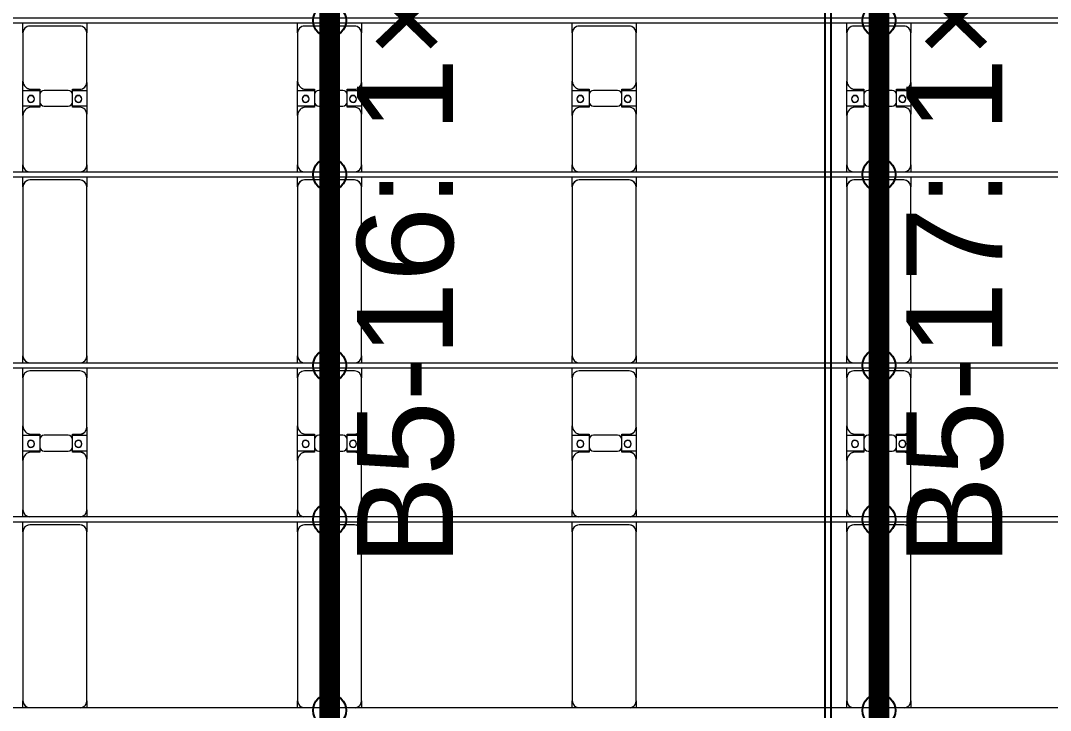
# Model space of a CAD drawing. Header units: millimetres. Extents: x -147246 to 112336, y -213734 to -86506.
# Drawn here: x -128365 to -120866, y -164865 to -159845 of the extents above; entities that cross this region are included whole.
import ezdxf

# ---------------------------------------------------------------- set-up
doc = ezdxf.new("R2010")
doc.units = ezdxf.units.MM
doc.layers.add('A-GENM', color=13, linetype='Continuous', lineweight=9)
doc.layers.add('S-BEAM', color=12, linetype='Continuous', lineweight=9)
doc.layers.add('GC-GHI CHU', color=2, linetype='Continuous')
doc.layers.add('GC-HOP 40x60 GIA CUONG', color=1, linetype='Continuous')
doc.styles.add('GC_VN', font='arial.ttf')

# ---------------------------------------------------------------- blocks, each defined once
blk = doc.blocks.new('Dầm C52 - Dầm C52-18787-BỐ TRÍ KHUNG KẾT CẤU BÈ PIN 05')
at = {"layer": 'S-BEAM', "color": 1}
for p, q in [((-74474.3, 20), (74474.3, 20)), ((74474.3, -20), (-74474.3, -20))]:
    blk.add_line(p, q, dxfattribs=at)
blk = doc.blocks.new('Dầm C52 - Dầm C52-18788-BỐ TRÍ KHUNG KẾT CẤU BÈ PIN 05')
at = {"layer": 'S-BEAM', "color": 1}
for p, q in [((-74474.3, 20), (74474.3, 20)), ((74474.3, -20), (-74474.3, -20))]:
    blk.add_line(p, q, dxfattribs=at)
blk = doc.blocks.new('Dầm C52 - Dầm C52-18789-BỐ TRÍ KHUNG KẾT CẤU BÈ PIN 05')
at = {"layer": 'S-BEAM', "color": 1}
blk.add_line((74474.3, -20), (-74474.3, -20), dxfattribs=at)
blk = doc.blocks.new('Dầm C52 - Hộp 40x60-38180-BỐ TRÍ KHUNG KẾT CẤU BÈ PIN 05')
at = {"layer": 'S-BEAM', "color": 3, "lineweight": 25}
for p, q in [((-38419.7, 20), (38419.7, 20)), ((38419.7, -20), (-38419.7, -20))]:
    blk.add_line(p, q, dxfattribs=at)
blk = doc.blocks.new('Dai phao do pin - DẢI PHAO ĐỠ PIN-36008-BỐ TRÍ KHUNG KẾT CẤU BÈ PIN 05')
at = {"layer": 'A-GENM', "color": 7}
for p, q in [((1840.5, 241.6), (1889.7, 241.6)), ((3120.3, 241.6), (1889.7, 241.6)), ((3120.3, 241.6), (3190.5, 241.6)), ((3230.5, 241.6), (3279.7, 241.6)), ((3639.7, 241.6), (3279.7, 241.6)), ((3639.7, 241.6), (3822.2, 241.6)), ((3707.8, 241.6), (3890.3, 241.6)), ((3707.8, 118.2), (3707.8, 241.6)), ((3822.2, 241.6), (3822.2, 118.2)), ((4240.3, 241.6), (3890.3, 241.6)), ((4240.3, 241.6), (4310.5, 241.6)), ((4350.5, 241.6), (4399.7, 241.6)), ((5630.3, 241.6), (4399.7, 241.6)), ((5630.3, 241.6), (5700.5, 241.6)), ((5740.5, 241.6), (5789.7, 241.6)), ((6149.7, 241.6), (5789.7, 241.6)), ((6149.7, 241.6), (6332.2, 241.6)), ((6217.8, 241.6), (6400.3, 241.6)), ((6217.8, 118.2), (6217.8, 241.6)), ((6332.2, 241.6), (6332.2, 118.2)), ((6750.3, 241.6), (6400.3, 241.6)), ((6750.3, 241.6), (6820.5, 241.6)), ((3170.3, -173.4), (3170.3, 191.6)), ((3699.7, 118.2), (3699.7, 181.6)), ((3830.3, 181.6), (3830.3, 118.2)), ((4290.3, -173.4), (4290.3, 191.6)), ((5680.3, -173.4), (5680.3, 191.6)), ((6209.7, 118.2), (6209.7, 181.6)), ((6340.3, 181.6), (6340.3, 118.2)), ((6800.3, -173.4), (6800.3, 191.6)), ((3792.2, 118.2), (3699.7, 118.2)), ((3707.8, 88.2), (3707.8, -88.2)), ((3830.3, 118.2), (3737.8, 118.2)), ((3822.2, -88.2), (3822.2, 88.2)), ((6302.2, 118.2), (6209.7, 118.2)), ((6217.8, 88.2), (6217.8, -88.2)), ((6340.3, 118.2), (6247.8, 118.2)), ((6332.2, -88.2), (6332.2, 88.2)), ((3699.7, -173.4), (3699.7, -118.2)), ((3699.7, -118.2), (3792.2, -118.2)), ((3707.8, -223.4), (3707.8, -118.2)), ((3737.8, -118.2), (3830.3, -118.2)), ((3822.2, -118.2), (3822.2, -223.4)), ((3830.3, -118.2), (3830.3, -173.4)), ((6209.7, -173.4), (6209.7, -118.2)), ((6209.7, -118.2), (6302.2, -118.2)), ((6217.8, -223.4), (6217.8, -118.2)), ((6247.8, -118.2), (6340.3, -118.2)), ((6332.2, -118.2), (6332.2, -223.4)), ((6340.3, -118.2), (6340.3, -173.4)), ((1889.7, -223.4), (1840.5, -223.4)), ((1889.7, -223.4), (3120.3, -223.4)), ((3190.5, -223.4), (3120.3, -223.4)), ((3279.7, -223.4), (3230.5, -223.4)), ((3279.7, -223.4), (3649.7, -223.4)), ((3822.2, -223.4), (3649.7, -223.4)), ((3880.3, -223.4), (3707.8, -223.4)), ((3880.3, -223.4), (4240.3, -223.4)), ((4310.5, -223.4), (4240.3, -223.4)), ((4399.7, -223.4), (4350.5, -223.4)), ((4399.7, -223.4), (5630.3, -223.4)), ((5700.5, -223.4), (5630.3, -223.4)), ((5789.7, -223.4), (5740.5, -223.4)), ((5789.7, -223.4), (6159.7, -223.4)), ((6332.2, -223.4), (6159.7, -223.4)), ((6390.3, -223.4), (6217.8, -223.4)), ((6390.3, -223.4), (6750.3, -223.4)), ((6820.5, -223.4), (6750.3, -223.4))]:
    blk.add_line(p, q, dxfattribs=at)
for centre, radius, start, end in [((1889.7, 191.6), 50, 90, 173.05948), ((1889.7, 191.6), 50, 105, 173.05948), ((3120.3, 191.6), 50, 360, 90), ((3120.3, 191.6), 50, 15, 90), ((3279.7, 191.6), 50, 90, 173.05948), ((3279.7, 191.6), 50, 135, 173.05948), ((3639.7, 181.6), 60, 360, 90), ((3890.3, 181.6), 60, 90, 180), ((4240.3, 191.6), 50, 360, 90), ((4240.3, 191.6), 50, 360, 45), ((4399.7, 191.6), 50, 90, 173.05948), ((4399.7, 191.6), 50, 105, 173.05948), ((5630.3, 191.6), 50, 360, 90), ((5630.3, 191.6), 50, 15, 90), ((5789.7, 191.6), 50, 90, 173.05948), ((5789.7, 191.6), 50, 135, 173.05948), ((6149.7, 181.6), 60, 0, 90), ((6400.3, 181.6), 60, 90, 180), ((6750.3, 191.6), 50, 0, 90), ((6750.3, 191.6), 50, 0, 45), ((3639.7, 181.6), 60, 360, 30), ((3758.6, 183.2), 25, 0, 180), ((3758.6, 183.2), 25, 180, 360), ((3761.4, 183.2), 25, 360, 180), ((3761.4, 183.2), 25, 180, 0), ((3890.3, 181.6), 60, 150, 180), ((6149.7, 181.6), 60, 0, 30), ((6268.6, 183.2), 25, 0, 180), ((6268.6, 183.2), 25, 180, 0), ((6271.4, 183.2), 25, 0, 180), ((6271.4, 183.2), 25, 180, 0), ((6400.3, 181.6), 60, 150, 180), ((3737.8, 88.2), 30, 90, 180), ((3792.2, 88.2), 30, 360, 90), ((6247.8, 88.2), 30, 90, 180), ((6302.2, 88.2), 30, 360, 90), ((3737.8, -88.2), 30, 180, 270), ((3758.6, -161.8), 25, 0, 180), ((3761.4, -161.8), 25, 0, 180), ((3792.2, -88.2), 30, 270, 360), ((6247.8, -88.2), 30, 180, 270), ((6268.6, -161.8), 25, 0, 180), ((6271.4, -161.8), 25, 0, 180), ((6302.2, -88.2), 30, 270, 360), ((1889.7, -173.4), 50, 186.94052, 270), ((1889.7, -173.4), 50, 186.94052, 270), ((3120.3, -173.4), 50, 270, 360), ((3120.3, -173.4), 50, 285, 360), ((3279.7, -173.4), 50, 186.94052, 270), ((3279.7, -173.4), 50, 186.94052, 225), ((3649.7, -173.4), 50, 270, 0), ((3649.7, -173.4), 50, 315, 0), ((3758.6, -161.8), 25, 180, 360), ((3761.4, -161.8), 25, 180, 360), ((3880.3, -173.4), 50, 180, 270), ((3880.3, -173.4), 50, 180, 225), ((4240.3, -173.4), 50, 270, 360), ((4240.3, -173.4), 50, 315, 360), ((4399.7, -173.4), 50, 186.94052, 270), ((4399.7, -173.4), 50, 186.94052, 270), ((5630.3, -173.4), 50, 270, 360), ((5630.3, -173.4), 50, 285, 360), ((5789.7, -173.4), 50, 186.94052, 270), ((5789.7, -173.4), 50, 186.94052, 225), ((6159.7, -173.4), 50, 270, 0), ((6159.7, -173.4), 50, 315, 0), ((6268.6, -161.8), 25, 180, 0), ((6271.4, -161.8), 25, 180, 0), ((6390.3, -173.4), 50, 180, 270), ((6390.3, -173.4), 50, 180, 225), ((6750.3, -173.4), 50, 270, 360), ((6750.3, -173.4), 50, 315, 360)]:
    blk.add_arc(centre, radius, start, end, dxfattribs=at)
blk = doc.blocks.new('Dai phao do pin - DẢI PHAO ĐỠ PIN-36039-BỐ TRÍ KHUNG KẾT CẤU BÈ PIN 05')
at = {"layer": 'A-GENM', "color": 7}
for p, q in [((1840.5, 241.6), (1889.7, 241.6)), ((3120.3, 241.6), (1889.7, 241.6)), ((3120.3, 241.6), (3190.5, 241.6)), ((3230.5, 241.6), (3279.7, 241.6)), ((3639.7, 241.6), (3279.7, 241.6)), ((3639.7, 241.6), (3822.2, 241.6)), ((3707.8, 241.6), (3890.3, 241.6)), ((3707.8, 118.2), (3707.8, 241.6)), ((3822.2, 241.6), (3822.2, 118.2)), ((4240.3, 241.6), (3890.3, 241.6)), ((4240.3, 241.6), (4310.5, 241.6)), ((4350.5, 241.6), (4399.7, 241.6)), ((5630.3, 241.6), (4399.7, 241.6)), ((5630.3, 241.6), (5700.5, 241.6)), ((5740.5, 241.6), (5789.7, 241.6)), ((6149.7, 241.6), (5789.7, 241.6)), ((6149.7, 241.6), (6332.2, 241.6)), ((6217.8, 241.6), (6400.3, 241.6)), ((6217.8, 118.2), (6217.8, 241.6)), ((6332.2, 241.6), (6332.2, 118.2)), ((6750.3, 241.6), (6400.3, 241.6)), ((6750.3, 241.6), (6820.5, 241.6)), ((3170.3, -173.4), (3170.3, 191.6)), ((3699.7, 118.2), (3699.7, 181.6)), ((3830.3, 181.6), (3830.3, 118.2)), ((4290.3, -173.4), (4290.3, 191.6)), ((5680.3, -173.4), (5680.3, 191.6)), ((6209.7, 118.2), (6209.7, 181.6)), ((6340.3, 181.6), (6340.3, 118.2)), ((6800.3, -173.4), (6800.3, 191.6)), ((3792.2, 118.2), (3699.7, 118.2)), ((3707.8, 88.2), (3707.8, -88.2)), ((3830.3, 118.2), (3737.8, 118.2)), ((3822.2, -88.2), (3822.2, 88.2)), ((6302.2, 118.2), (6209.7, 118.2)), ((6217.8, 88.2), (6217.8, -88.2)), ((6340.3, 118.2), (6247.8, 118.2)), ((6332.2, -88.2), (6332.2, 88.2)), ((3699.7, -173.4), (3699.7, -118.2)), ((3699.7, -118.2), (3792.2, -118.2)), ((3707.8, -223.4), (3707.8, -118.2)), ((3737.8, -118.2), (3830.3, -118.2)), ((3822.2, -118.2), (3822.2, -223.4)), ((3830.3, -118.2), (3830.3, -173.4)), ((6209.7, -173.4), (6209.7, -118.2)), ((6209.7, -118.2), (6302.2, -118.2)), ((6217.8, -223.4), (6217.8, -118.2)), ((6247.8, -118.2), (6340.3, -118.2)), ((6332.2, -118.2), (6332.2, -223.4)), ((6340.3, -118.2), (6340.3, -173.4)), ((1889.7, -223.4), (1840.5, -223.4)), ((1889.7, -223.4), (3120.3, -223.4)), ((3190.5, -223.4), (3120.3, -223.4)), ((3279.7, -223.4), (3230.5, -223.4)), ((3279.7, -223.4), (3649.7, -223.4)), ((3822.2, -223.4), (3649.7, -223.4)), ((3880.3, -223.4), (3707.8, -223.4)), ((3880.3, -223.4), (4240.3, -223.4)), ((4310.5, -223.4), (4240.3, -223.4)), ((4399.7, -223.4), (4350.5, -223.4)), ((4399.7, -223.4), (5630.3, -223.4)), ((5700.5, -223.4), (5630.3, -223.4)), ((5789.7, -223.4), (5740.5, -223.4)), ((5789.7, -223.4), (6159.7, -223.4)), ((6332.2, -223.4), (6159.7, -223.4)), ((6390.3, -223.4), (6217.8, -223.4)), ((6390.3, -223.4), (6750.3, -223.4)), ((6820.5, -223.4), (6750.3, -223.4))]:
    blk.add_line(p, q, dxfattribs=at)
for centre, radius, start, end in [((1889.7, 191.6), 50, 90, 173.05948), ((1889.7, 191.6), 50, 105, 173.05948), ((3120.3, 191.6), 50, 360, 90), ((3120.3, 191.6), 50, 15, 90), ((3279.7, 191.6), 50, 90, 173.05948), ((3279.7, 191.6), 50, 135, 173.05948), ((3639.7, 181.6), 60, 360, 90), ((3890.3, 181.6), 60, 90, 180), ((4240.3, 191.6), 50, 360, 90), ((4240.3, 191.6), 50, 360, 45), ((4399.7, 191.6), 50, 90, 173.05948), ((4399.7, 191.6), 50, 105, 173.05948), ((5630.3, 191.6), 50, 360, 90), ((5630.3, 191.6), 50, 15, 90), ((5789.7, 191.6), 50, 90, 173.05948), ((5789.7, 191.6), 50, 135, 173.05948), ((6149.7, 181.6), 60, 0, 90), ((6400.3, 181.6), 60, 90, 180), ((6750.3, 191.6), 50, 0, 90), ((6750.3, 191.6), 50, 0, 45), ((3639.7, 181.6), 60, 360, 30), ((3758.6, 183.2), 25, 0, 180), ((3758.6, 183.2), 25, 180, 360), ((3761.4, 183.2), 25, 360, 180), ((3761.4, 183.2), 25, 180, 0), ((3890.3, 181.6), 60, 150, 180), ((6149.7, 181.6), 60, 0, 30), ((6268.6, 183.2), 25, 0, 180), ((6268.6, 183.2), 25, 180, 0), ((6271.4, 183.2), 25, 0, 180), ((6271.4, 183.2), 25, 180, 0), ((6400.3, 181.6), 60, 150, 180), ((3737.8, 88.2), 30, 90, 180), ((3792.2, 88.2), 30, 360, 90), ((6247.8, 88.2), 30, 90, 180), ((6302.2, 88.2), 30, 360, 90), ((3737.8, -88.2), 30, 180, 270), ((3758.6, -161.8), 25, 0, 180), ((3761.4, -161.8), 25, 0, 180), ((3792.2, -88.2), 30, 270, 360), ((6247.8, -88.2), 30, 180, 270), ((6268.6, -161.8), 25, 0, 180), ((6271.4, -161.8), 25, 0, 180), ((6302.2, -88.2), 30, 270, 360), ((1889.7, -173.4), 50, 186.94052, 270), ((1889.7, -173.4), 50, 186.94052, 270), ((3120.3, -173.4), 50, 270, 360), ((3120.3, -173.4), 50, 285, 360), ((3279.7, -173.4), 50, 186.94052, 270), ((3279.7, -173.4), 50, 186.94052, 225), ((3649.7, -173.4), 50, 270, 0), ((3649.7, -173.4), 50, 315, 0), ((3758.6, -161.8), 25, 180, 360), ((3761.4, -161.8), 25, 180, 360), ((3880.3, -173.4), 50, 180, 270), ((3880.3, -173.4), 50, 180, 225), ((4240.3, -173.4), 50, 270, 360), ((4240.3, -173.4), 50, 315, 360), ((4399.7, -173.4), 50, 186.94052, 270), ((4399.7, -173.4), 50, 186.94052, 270), ((5630.3, -173.4), 50, 270, 360), ((5630.3, -173.4), 50, 285, 360), ((5789.7, -173.4), 50, 186.94052, 270), ((5789.7, -173.4), 50, 186.94052, 225), ((6159.7, -173.4), 50, 270, 0), ((6159.7, -173.4), 50, 315, 0), ((6268.6, -161.8), 25, 180, 0), ((6271.4, -161.8), 25, 180, 0), ((6390.3, -173.4), 50, 180, 270), ((6390.3, -173.4), 50, 180, 225), ((6750.3, -173.4), 50, 270, 360), ((6750.3, -173.4), 50, 315, 360)]:
    blk.add_arc(centre, radius, start, end, dxfattribs=at)
blk = doc.blocks.new('Dai phao do pin - DẢI PHAO ĐỠ PIN-36070-BỐ TRÍ KHUNG KẾT CẤU BÈ PIN 05')
at = {"layer": 'A-GENM', "color": 7}
for p, q in [((1840.5, 241.6), (1889.7, 241.6)), ((3120.3, 241.6), (1889.7, 241.6)), ((3120.3, 241.6), (3190.5, 241.6)), ((3230.5, 241.6), (3279.7, 241.6)), ((3639.7, 241.6), (3279.7, 241.6)), ((3639.7, 241.6), (3822.2, 241.6)), ((3707.8, 241.6), (3890.3, 241.6)), ((3707.8, 118.2), (3707.8, 241.6)), ((3822.2, 241.6), (3822.2, 118.2)), ((4240.3, 241.6), (3890.3, 241.6)), ((4240.3, 241.6), (4310.5, 241.6)), ((4350.5, 241.6), (4399.7, 241.6)), ((5630.3, 241.6), (4399.7, 241.6)), ((5630.3, 241.6), (5700.5, 241.6)), ((5740.5, 241.6), (5789.7, 241.6)), ((6149.7, 241.6), (5789.7, 241.6)), ((6149.7, 241.6), (6332.2, 241.6)), ((6217.8, 241.6), (6400.3, 241.6)), ((6217.8, 118.2), (6217.8, 241.6)), ((6332.2, 241.6), (6332.2, 118.2)), ((6750.3, 241.6), (6400.3, 241.6)), ((6750.3, 241.6), (6820.5, 241.6)), ((3170.3, -173.4), (3170.3, 191.6)), ((3699.7, 118.2), (3699.7, 181.6)), ((3830.3, 181.6), (3830.3, 118.2)), ((4290.3, -173.4), (4290.3, 191.6)), ((5680.3, -173.4), (5680.3, 191.6)), ((6209.7, 118.2), (6209.7, 181.6)), ((6340.3, 181.6), (6340.3, 118.2)), ((6800.3, -173.4), (6800.3, 191.6)), ((3792.2, 118.2), (3699.7, 118.2)), ((3707.8, 88.2), (3707.8, -88.2)), ((3830.3, 118.2), (3737.8, 118.2)), ((3822.2, -88.2), (3822.2, 88.2)), ((6302.2, 118.2), (6209.7, 118.2)), ((6217.8, 88.2), (6217.8, -88.2)), ((6340.3, 118.2), (6247.8, 118.2)), ((6332.2, -88.2), (6332.2, 88.2)), ((3699.7, -173.4), (3699.7, -118.2)), ((3699.7, -118.2), (3792.2, -118.2)), ((3707.8, -223.4), (3707.8, -118.2)), ((3737.8, -118.2), (3830.3, -118.2)), ((3822.2, -118.2), (3822.2, -223.4)), ((3830.3, -118.2), (3830.3, -173.4)), ((6209.7, -173.4), (6209.7, -118.2)), ((6209.7, -118.2), (6302.2, -118.2)), ((6217.8, -223.4), (6217.8, -118.2)), ((6247.8, -118.2), (6340.3, -118.2)), ((6332.2, -118.2), (6332.2, -223.4)), ((6340.3, -118.2), (6340.3, -173.4)), ((1889.7, -223.4), (1840.5, -223.4)), ((1889.7, -223.4), (3120.3, -223.4)), ((3190.5, -223.4), (3120.3, -223.4)), ((3279.7, -223.4), (3230.5, -223.4)), ((3279.7, -223.4), (3649.7, -223.4)), ((3822.2, -223.4), (3649.7, -223.4)), ((3880.3, -223.4), (3707.8, -223.4)), ((3880.3, -223.4), (4240.3, -223.4)), ((4310.5, -223.4), (4240.3, -223.4)), ((4399.7, -223.4), (4350.5, -223.4)), ((4399.7, -223.4), (5630.3, -223.4)), ((5700.5, -223.4), (5630.3, -223.4)), ((5789.7, -223.4), (5740.5, -223.4)), ((5789.7, -223.4), (6159.7, -223.4)), ((6332.2, -223.4), (6159.7, -223.4)), ((6390.3, -223.4), (6217.8, -223.4)), ((6390.3, -223.4), (6750.3, -223.4)), ((6820.5, -223.4), (6750.3, -223.4))]:
    blk.add_line(p, q, dxfattribs=at)
for centre, radius, start, end in [((1889.7, 191.6), 50, 90, 173.05948), ((1889.7, 191.6), 50, 105, 173.05948), ((3120.3, 191.6), 50, 360, 90), ((3120.3, 191.6), 50, 15, 90), ((3279.7, 191.6), 50, 90, 173.05948), ((3279.7, 191.6), 50, 135, 173.05948), ((3639.7, 181.6), 60, 360, 90), ((3890.3, 181.6), 60, 90, 180), ((4240.3, 191.6), 50, 360, 90), ((4240.3, 191.6), 50, 360, 45), ((4399.7, 191.6), 50, 90, 173.05948), ((4399.7, 191.6), 50, 105, 173.05948), ((5630.3, 191.6), 50, 360, 90), ((5630.3, 191.6), 50, 15, 90), ((5789.7, 191.6), 50, 90, 173.05948), ((5789.7, 191.6), 50, 135, 173.05948), ((6149.7, 181.6), 60, 0, 90), ((6400.3, 181.6), 60, 90, 180), ((6750.3, 191.6), 50, 0, 90), ((6750.3, 191.6), 50, 0, 45), ((3639.7, 181.6), 60, 360, 30), ((3758.6, 183.2), 25, 0, 180), ((3758.6, 183.2), 25, 180, 360), ((3761.4, 183.2), 25, 360, 180), ((3761.4, 183.2), 25, 180, 0), ((3890.3, 181.6), 60, 150, 180), ((6149.7, 181.6), 60, 0, 30), ((6268.6, 183.2), 25, 0, 180), ((6268.6, 183.2), 25, 180, 0), ((6271.4, 183.2), 25, 0, 180), ((6271.4, 183.2), 25, 180, 0), ((6400.3, 181.6), 60, 150, 180), ((3737.8, 88.2), 30, 90, 180), ((3792.2, 88.2), 30, 360, 90), ((6247.8, 88.2), 30, 90, 180), ((6302.2, 88.2), 30, 360, 90), ((3737.8, -88.2), 30, 180, 270), ((3758.6, -161.8), 25, 0, 180), ((3761.4, -161.8), 25, 0, 180), ((3792.2, -88.2), 30, 270, 360), ((6247.8, -88.2), 30, 180, 270), ((6268.6, -161.8), 25, 0, 180), ((6271.4, -161.8), 25, 0, 180), ((6302.2, -88.2), 30, 270, 360), ((1889.7, -173.4), 50, 186.94052, 270), ((1889.7, -173.4), 50, 186.94052, 270), ((3120.3, -173.4), 50, 270, 360), ((3120.3, -173.4), 50, 285, 360), ((3279.7, -173.4), 50, 186.94052, 270), ((3279.7, -173.4), 50, 186.94052, 225), ((3649.7, -173.4), 50, 270, 0), ((3649.7, -173.4), 50, 315, 0), ((3758.6, -161.8), 25, 180, 360), ((3761.4, -161.8), 25, 180, 360), ((3880.3, -173.4), 50, 180, 270), ((3880.3, -173.4), 50, 180, 225), ((4240.3, -173.4), 50, 270, 360), ((4240.3, -173.4), 50, 315, 360), ((4399.7, -173.4), 50, 186.94052, 270), ((4399.7, -173.4), 50, 186.94052, 270), ((5630.3, -173.4), 50, 270, 360), ((5630.3, -173.4), 50, 285, 360), ((5789.7, -173.4), 50, 186.94052, 270), ((5789.7, -173.4), 50, 186.94052, 225), ((6159.7, -173.4), 50, 270, 0), ((6159.7, -173.4), 50, 315, 0), ((6268.6, -161.8), 25, 180, 0), ((6271.4, -161.8), 25, 180, 0), ((6390.3, -173.4), 50, 180, 270), ((6390.3, -173.4), 50, 180, 225), ((6750.3, -173.4), 50, 270, 360), ((6750.3, -173.4), 50, 315, 360)]:
    blk.add_arc(centre, radius, start, end, dxfattribs=at)
blk = doc.blocks.new('Dai phao do pin - DẢI PHAO ĐỠ PIN-36101-BỐ TRÍ KHUNG KẾT CẤU BÈ PIN 05')
at = {"layer": 'A-GENM', "color": 7}
for p, q in [((1840.5, 241.6), (1889.7, 241.6)), ((3120.3, 241.6), (1889.7, 241.6)), ((3120.3, 241.6), (3190.5, 241.6)), ((3230.5, 241.6), (3279.7, 241.6)), ((3639.7, 241.6), (3279.7, 241.6)), ((3639.7, 241.6), (3822.2, 241.6)), ((3707.8, 241.6), (3890.3, 241.6)), ((3707.8, 118.2), (3707.8, 241.6)), ((3822.2, 241.6), (3822.2, 118.2)), ((4240.3, 241.6), (3890.3, 241.6)), ((4240.3, 241.6), (4310.5, 241.6)), ((4350.5, 241.6), (4399.7, 241.6)), ((5630.3, 241.6), (4399.7, 241.6)), ((5630.3, 241.6), (5700.5, 241.6)), ((5740.5, 241.6), (5789.7, 241.6)), ((6149.7, 241.6), (5789.7, 241.6)), ((6149.7, 241.6), (6332.2, 241.6)), ((6217.8, 241.6), (6400.3, 241.6)), ((6217.8, 118.2), (6217.8, 241.6)), ((6332.2, 241.6), (6332.2, 118.2)), ((6750.3, 241.6), (6400.3, 241.6)), ((6750.3, 241.6), (6820.5, 241.6)), ((3170.3, -173.4), (3170.3, 191.6)), ((3699.7, 118.2), (3699.7, 181.6)), ((3830.3, 181.6), (3830.3, 118.2)), ((4290.3, -173.4), (4290.3, 191.6)), ((5680.3, -173.4), (5680.3, 191.6)), ((6209.7, 118.2), (6209.7, 181.6)), ((6340.3, 181.6), (6340.3, 118.2)), ((6800.3, -173.4), (6800.3, 191.6)), ((3792.2, 118.2), (3699.7, 118.2)), ((3707.8, 88.2), (3707.8, -88.2)), ((3830.3, 118.2), (3737.8, 118.2)), ((3822.2, -88.2), (3822.2, 88.2)), ((6302.2, 118.2), (6209.7, 118.2)), ((6217.8, 88.2), (6217.8, -88.2)), ((6340.3, 118.2), (6247.8, 118.2)), ((6332.2, -88.2), (6332.2, 88.2)), ((3699.7, -173.4), (3699.7, -118.2)), ((3699.7, -118.2), (3792.2, -118.2)), ((3707.8, -223.4), (3707.8, -118.2)), ((3737.8, -118.2), (3830.3, -118.2)), ((3822.2, -118.2), (3822.2, -223.4)), ((3830.3, -118.2), (3830.3, -173.4)), ((6209.7, -173.4), (6209.7, -118.2)), ((6209.7, -118.2), (6302.2, -118.2)), ((6217.8, -223.4), (6217.8, -118.2)), ((6247.8, -118.2), (6340.3, -118.2)), ((6332.2, -118.2), (6332.2, -223.4)), ((6340.3, -118.2), (6340.3, -173.4)), ((1889.7, -223.4), (1840.5, -223.4)), ((1889.7, -223.4), (3120.3, -223.4)), ((3190.5, -223.4), (3120.3, -223.4)), ((3279.7, -223.4), (3230.5, -223.4)), ((3279.7, -223.4), (3649.7, -223.4)), ((3822.2, -223.4), (3649.7, -223.4)), ((3880.3, -223.4), (3707.8, -223.4)), ((3880.3, -223.4), (4240.3, -223.4)), ((4310.5, -223.4), (4240.3, -223.4)), ((4399.7, -223.4), (4350.5, -223.4)), ((4399.7, -223.4), (5630.3, -223.4)), ((5700.5, -223.4), (5630.3, -223.4)), ((5789.7, -223.4), (5740.5, -223.4)), ((5789.7, -223.4), (6159.7, -223.4)), ((6332.2, -223.4), (6159.7, -223.4)), ((6390.3, -223.4), (6217.8, -223.4)), ((6390.3, -223.4), (6750.3, -223.4)), ((6820.5, -223.4), (6750.3, -223.4))]:
    blk.add_line(p, q, dxfattribs=at)
for centre, radius, start, end in [((1889.7, 191.6), 50, 90, 173.05948), ((1889.7, 191.6), 50, 105, 173.05948), ((3120.3, 191.6), 50, 360, 90), ((3120.3, 191.6), 50, 15, 90), ((3279.7, 191.6), 50, 90, 173.05948), ((3279.7, 191.6), 50, 135, 173.05948), ((3639.7, 181.6), 60, 360, 90), ((3890.3, 181.6), 60, 90, 180), ((4240.3, 191.6), 50, 360, 90), ((4240.3, 191.6), 50, 360, 45), ((4399.7, 191.6), 50, 90, 173.05948), ((4399.7, 191.6), 50, 105, 173.05948), ((5630.3, 191.6), 50, 360, 90), ((5630.3, 191.6), 50, 15, 90), ((5789.7, 191.6), 50, 90, 173.05948), ((5789.7, 191.6), 50, 135, 173.05948), ((6149.7, 181.6), 60, 0, 90), ((6400.3, 181.6), 60, 90, 180), ((6750.3, 191.6), 50, 0, 90), ((6750.3, 191.6), 50, 0, 45), ((3639.7, 181.6), 60, 360, 30), ((3758.6, 183.2), 25, 0, 180), ((3758.6, 183.2), 25, 180, 360), ((3761.4, 183.2), 25, 360, 180), ((3761.4, 183.2), 25, 180, 0), ((3890.3, 181.6), 60, 150, 180), ((6149.7, 181.6), 60, 0, 30), ((6268.6, 183.2), 25, 0, 180), ((6268.6, 183.2), 25, 180, 0), ((6271.4, 183.2), 25, 0, 180), ((6271.4, 183.2), 25, 180, 0), ((6400.3, 181.6), 60, 150, 180), ((3737.8, 88.2), 30, 90, 180), ((3792.2, 88.2), 30, 360, 90), ((6247.8, 88.2), 30, 90, 180), ((6302.2, 88.2), 30, 360, 90), ((3737.8, -88.2), 30, 180, 270), ((3758.6, -161.8), 25, 0, 180), ((3761.4, -161.8), 25, 0, 180), ((3792.2, -88.2), 30, 270, 360), ((6247.8, -88.2), 30, 180, 270), ((6268.6, -161.8), 25, 0, 180), ((6271.4, -161.8), 25, 0, 180), ((6302.2, -88.2), 30, 270, 360), ((1889.7, -173.4), 50, 186.94052, 270), ((1889.7, -173.4), 50, 186.94052, 270), ((3120.3, -173.4), 50, 270, 360), ((3120.3, -173.4), 50, 285, 360), ((3279.7, -173.4), 50, 186.94052, 270), ((3279.7, -173.4), 50, 186.94052, 225), ((3649.7, -173.4), 50, 270, 0), ((3649.7, -173.4), 50, 315, 0), ((3758.6, -161.8), 25, 180, 360), ((3761.4, -161.8), 25, 180, 360), ((3880.3, -173.4), 50, 180, 270), ((3880.3, -173.4), 50, 180, 225), ((4240.3, -173.4), 50, 270, 360), ((4240.3, -173.4), 50, 315, 360), ((4399.7, -173.4), 50, 186.94052, 270), ((4399.7, -173.4), 50, 186.94052, 270), ((5630.3, -173.4), 50, 270, 360), ((5630.3, -173.4), 50, 285, 360), ((5789.7, -173.4), 50, 186.94052, 270), ((5789.7, -173.4), 50, 186.94052, 225), ((6159.7, -173.4), 50, 270, 0), ((6159.7, -173.4), 50, 315, 0), ((6268.6, -161.8), 25, 180, 0), ((6271.4, -161.8), 25, 180, 0), ((6390.3, -173.4), 50, 180, 270), ((6390.3, -173.4), 50, 180, 225), ((6750.3, -173.4), 50, 270, 360), ((6750.3, -173.4), 50, 315, 360)]:
    blk.add_arc(centre, radius, start, end, dxfattribs=at)
blk = doc.blocks.new('HOBANMONG_BEPIN 5_rvt-1-BỐ TRÍ KHUNG KẾT CẤU BÈ PIN 05')
at = {"layer": 'A-GENM', "color": 3, "lineweight": 25, "rotation": 89.99977101252024}
for name, p in [('Dai phao do pin - DẢI PHAO ĐỠ PIN-36008-BỐ TRÍ KHUNG KẾT CẤU BÈ PIN 05', (-128105.8, -166685.1)), ('Dai phao do pin - DẢI PHAO ĐỠ PIN-36039-BỐ TRÍ KHUNG KẾT CẤU BÈ PIN 05', (-126105.8, -166685.1)), ('Dai phao do pin - DẢI PHAO ĐỠ PIN-36070-BỐ TRÍ KHUNG KẾT CẤU BÈ PIN 05', (-124105.8, -166685.1)), ('Dai phao do pin - DẢI PHAO ĐỠ PIN-36101-BỐ TRÍ KHUNG KẾT CẤU BÈ PIN 05', (-122105.8, -166685.1))]:
    blk.add_blockref(name, p, dxfattribs=at)
at = {"layer": 'S-BEAM', "color": 3, "lineweight": 25}
for name, p, rotation in [('Dầm C52 - Hộp 40x60-38180-BỐ TRÍ KHUNG KẾT CẤU BÈ PIN 05', (-122485.6, -130974.3), 269.9997710125197), ('Dầm C52 - Dầm C52-18787-BỐ TRÍ KHUNG KẾT CẤU BÈ PIN 05', (-66080.1, -159844.9), 179.9997710135151), ('Dầm C52 - Dầm C52-18787-BỐ TRÍ KHUNG KẾT CẤU BÈ PIN 05', (-66080.1, -160964.9), 179.9997710135151), ('Dầm C52 - Dầm C52-18788-BỐ TRÍ KHUNG KẾT CẤU BÈ PIN 05', (-66080.1, -162354.9), 179.9997710135151), ('Dầm C52 - Dầm C52-18788-BỐ TRÍ KHUNG KẾT CẤU BÈ PIN 05', (-66080.1, -163474.9), 179.9997710135151), ('Dầm C52 - Dầm C52-18789-BỐ TRÍ KHUNG KẾT CẤU BÈ PIN 05', (-66080.1, -164864.9), 179.9997710135151)]:
    blk.add_blockref(name, p, dxfattribs=dict(at, rotation=rotation))

msp = doc.modelspace()

# ---------------------------------------------------------------- linework, layer by layer
at = {"layer": 'GC-HOP 40x60 GIA CUONG', "const_width": 150}
for points in [[(-126114.8, -168310.8), (-126114.8, -153310.8)], [(-122114.8, -168310.8), (-122114.8, -153310.8)]]:
    msp.add_lwpolyline(points, dxfattribs=at)
at = {"layer": 'GC-HOP 40x60 GIA CUONG'}
for centre in [(-126114.8, -159844.9), (-122114.8, -159844.9), (-126114.8, -160964.9), (-122114.8, -160964.9), (-126114.8, -162354.9), (-122114.8, -162354.9), (-126114.8, -163474.9), (-122114.8, -163474.9), (-126114.8, -164864.9), (-122114.8, -164864.9)]:
    msp.add_circle(centre, 120, dxfattribs=at)

# ---------------------------------------------------------------- block references
at = {"lineweight": 5}
msp.add_blockref('HOBANMONG_BEPIN 5_rvt-1-BỐ TRÍ KHUNG KẾT CẤU BÈ PIN 05', (0, 0), dxfattribs=at)

# ---------------------------------------------------------------- texts
at = {"layer": 'GC-GHI CHU', "style": 'GC_VN'}
for s, p in [('B5-16: 1×15,0 m', (-125214.8, -163810.8)), ('B5-17: 1×15,0 m', (-121214.8, -163810.8))]:
    msp.add_text(s, height=700, rotation=90, dxfattribs=at).set_placement(p)

doc.saveas('drawing.dxf')
